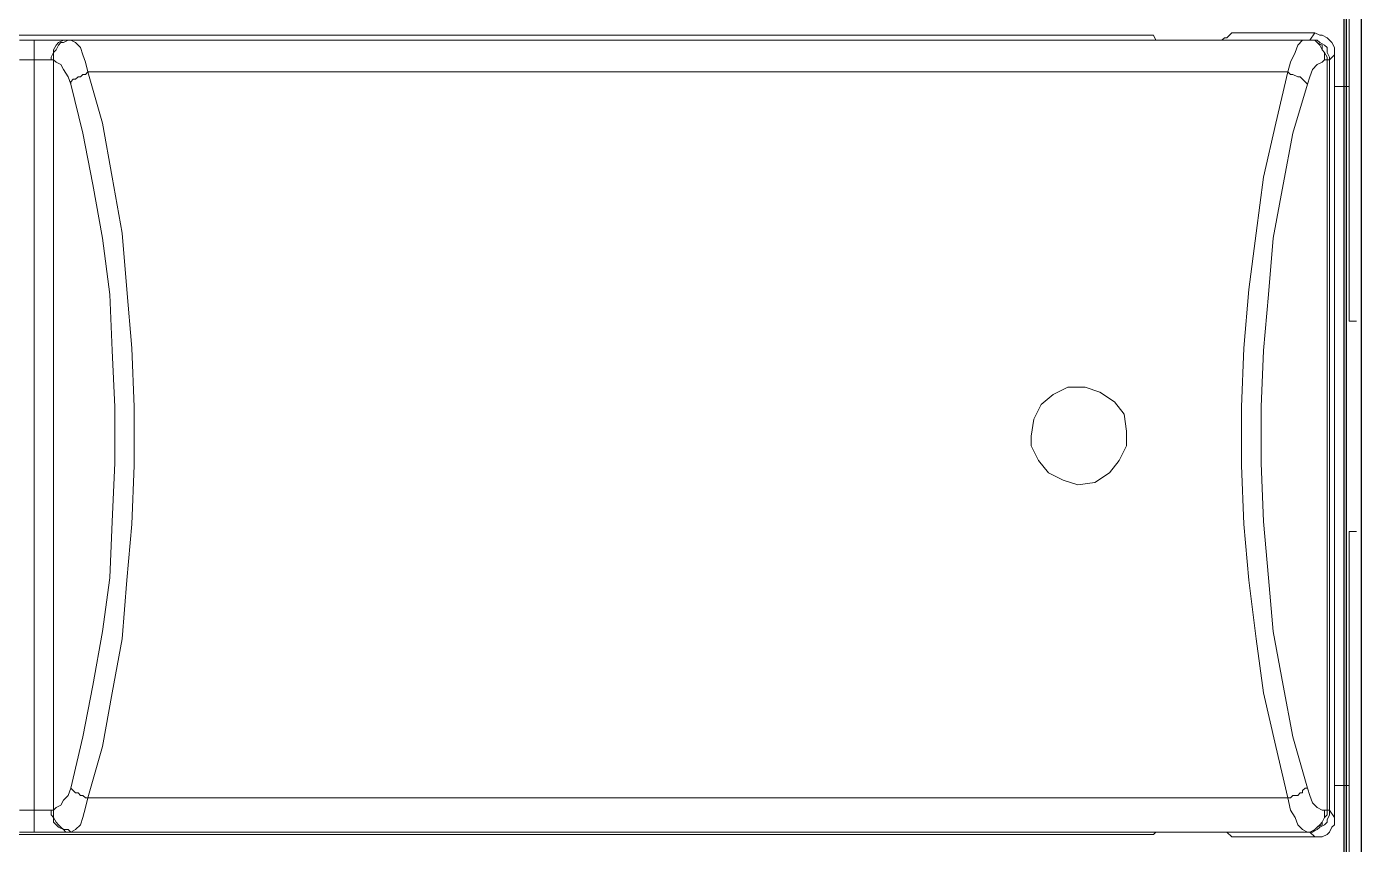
# Model space of a CAD drawing. Header units: centimetres. Extents: x -8.4 to 9.1, y -8.6 to 8.
# Drawn here: x -4.089 to -2.163, y -0.487 to 0.693 of the extents above; entities that cross this region are included whole.
import ezdxf

# ---------------------------------------------------------------- set-up
doc = ezdxf.new("R2010")
doc.units = ezdxf.units.CM
doc.header["$MEASUREMENT"] = 0
doc.layers.add('Layer 1', color=7, linetype='Continuous')

msp = doc.modelspace()

# ---------------------------------------------------------------- linework, layer by layer
at = {"layer": 'Layer 1', "lineweight": 25}
for points in [[(-2.16253, 5.45394), (-2.16253, 5.45394), (-2.16253, -1.68981), (-2.16253, -1.68981)], [(-2.18723, -1.66864), (-2.18723, -1.66864), (-2.18723, 5.43277), (-2.18723, 5.43277)], [(-2.1837, -1.67217), (-2.1837, -1.67217), (-2.1837, 5.4363), (-2.1837, 5.4363)]]:
    msp.add_open_spline(points, degree=3, dxfattribs=at)
at = {"layer": 'Layer 1', "color": 250, "lineweight": 20}
for points in [[(-2.18016, 0.2681), (-2.18016, 0.2681), (-2.18016, 3.49249), (-2.18016, 3.49249)], [(-5.71499, 0.68085), (-5.71499, 0.68085), (-2.46238, 0.68085), (-2.46238, 0.68085)], [(-2.45885, 0.6738), (-2.45885, 0.6738), (-2.46238, 0.68085), (-2.46238, 0.68085)], [(-2.35655, 0.67733), (-2.35655, 0.67733), (-2.34949, 0.68438), (-2.34949, 0.68438)], [(-2.34949, 0.68438), (-2.34949, 0.68438), (-2.22955, 0.68438), (-2.22955, 0.68438)], [(-2.2366, 0.6738), (-2.2366, 0.6738), (-2.22955, 0.68438), (-2.22955, 0.68438)], [(-4.09927, 0.6738), (-4.09927, 0.6738), (-4.0781, 0.6738), (-4.0781, 0.6738)], [(-4.02871, 0.6738), (-4.02871, 0.6738), (-2.24013, 0.6738), (-2.24013, 0.6738)], [(-4.02871, 0.6738), (-4.02871, 0.6738), (-4.02518, 0.6738), (-4.02518, 0.6738)], [(-2.3883, 0.6738), (-2.3883, 0.6738), (-2.45885, 0.6738), (-2.45885, 0.6738)], [(-2.24013, 0.6738), (-2.24013, 0.6738), (-2.24013, 0.6738), (-2.24013, 0.6738)], [(-4.0781, 0.64558), (-4.0781, 0.64558), (-4.09927, 0.64558), (-4.09927, 0.64558)], [(-4.0781, -0.43745), (-4.0781, -0.43745), (-4.0781, 0.64558), (-4.0781, 0.64558)], [(-4.04988, 0.64558), (-4.04988, 0.64558), (-4.05341, 0.64558), (-4.05341, 0.64558)], [(-4.04988, -0.43745), (-4.04988, -0.43745), (-4.04988, 0.64558), (-4.04988, 0.64558)], [(-2.21191, 0.64558), (-2.21191, 0.64558), (-2.21543, 0.64558), (-2.21543, 0.64558)], [(-2.21191, -0.43745), (-2.21191, -0.43745), (-2.21191, 0.64558), (-2.21191, 0.64558)], [(-2.20132, 0.65263), (-2.20132, 0.65263), (-2.20838, 0.64558), (-2.20838, 0.64558)], [(-2.20838, 0.64558), (-2.20838, 0.64558), (-2.20838, -0.43745), (-2.20838, -0.43745)], [(-2.20132, 0.60677), (-2.20132, 0.60677), (-2.20132, 0.65263), (-2.20132, 0.65263)], [(-4.00049, 0.62794), (-4.00049, 0.62794), (-2.26835, 0.62794), (-2.26835, 0.62794)], [(-2.20132, 0.60677), (-2.20132, 0.60677), (-2.20132, -0.40217), (-2.20132, -0.40217)], [(-2.20132, 0.60677), (-2.20132, 0.60677), (-2.18016, 0.60677), (-2.18016, 0.60677)], [(-2.18016, 0.2681), (-2.18016, 0.2681), (-2.16958, 0.2681), (-2.16958, 0.2681)], [(-2.18016, -1.67217), (-2.18016, -1.67217), (-2.18016, -0.03528), (-2.18016, -0.03528)], [(-2.18016, -0.03528), (-2.18016, -0.03528), (-2.16958, -0.03528), (-2.16958, -0.03528)], [(-2.20132, -0.44803), (-2.20132, -0.44803), (-2.20132, -0.40217), (-2.20132, -0.40217)], [(-2.20132, -0.40217), (-2.20132, -0.40217), (-2.18016, -0.40217), (-2.18016, -0.40217)], [(-4.00049, -0.41981), (-4.00049, -0.41981), (-2.26835, -0.41981), (-2.26835, -0.41981)], [(-4.09927, -0.43745), (-4.09927, -0.43745), (-4.0781, -0.43745), (-4.0781, -0.43745)], [(-4.05341, -0.43745), (-4.05341, -0.43745), (-4.04988, -0.43745), (-4.04988, -0.43745)], [(-2.21543, -0.43745), (-2.21543, -0.43745), (-2.21191, -0.43745), (-2.21191, -0.43745)], [(-2.21191, -0.43745), (-2.21191, -0.43745), (-2.20838, -0.43745), (-2.20838, -0.43745)], [(-2.20838, -0.43745), (-2.20838, -0.43745), (-2.20132, -0.44803), (-2.20132, -0.44803)], [(-2.46238, -0.47273), (-2.46238, -0.47273), (-5.71499, -0.47273), (-5.71499, -0.47273)], [(-4.0781, -0.4692), (-4.0781, -0.4692), (-4.09927, -0.4692), (-4.09927, -0.4692)], [(-4.02871, -0.4692), (-4.02871, -0.4692), (-2.24013, -0.4692), (-2.24013, -0.4692)], [(-4.02518, -0.4692), (-4.02518, -0.4692), (-4.02871, -0.4692), (-4.02871, -0.4692)], [(-2.45885, -0.4692), (-2.45885, -0.4692), (-2.46238, -0.47273), (-2.46238, -0.47273)], [(-2.3883, -0.4692), (-2.3883, -0.4692), (-2.45885, -0.4692), (-2.45885, -0.4692)], [(-2.34949, -0.47626), (-2.34949, -0.47626), (-2.35655, -0.4692), (-2.35655, -0.4692)], [(-2.34949, -0.47626), (-2.34949, -0.47626), (-2.22955, -0.47626), (-2.22955, -0.47626)], [(-2.24013, -0.4692), (-2.24013, -0.4692), (-2.24013, -0.4692), (-2.24013, -0.4692)], [(-2.22955, -0.47626), (-2.22955, -0.47626), (-2.2366, -0.4692), (-2.2366, -0.4692)]]:
    msp.add_open_spline(points, degree=3, dxfattribs=at)
for points, knots in [([(-2.35655, 0.67733), (-2.35655, 0.67733), (-2.35655, 0.67733), (-2.35655, 0.67733), (-2.35655, 0.67733), (-2.35655, 0.67733), (-2.36007, 0.67733), (-2.36007, 0.67733), (-2.36007, 0.67733), (-2.36007, 0.67733), (-2.3636, 0.6738), (-2.3636, 0.6738), (-2.3636, 0.6738), (-2.3636, 0.6738), (-2.36713, 0.6738), (-2.36713, 0.6738), (-2.36713, 0.6738), (-2.36713, 0.6738), (-2.37066, 0.6738), (-2.37066, 0.6738), (-2.37066, 0.6738), (-2.37066, 0.6738), (-2.37418, 0.6738), (-2.37418, 0.6738), (-2.37418, 0.6738), (-2.37418, 0.6738), (-2.38124, 0.6738), (-2.38124, 0.6738), (-2.38124, 0.6738), (-2.38124, 0.6738), (-2.3883, 0.6738), (-2.3883, 0.6738)], [0, 0, 0, 0, 0.1111111, 0.1111111, 0.1111111, 0.1111111, 0.2222222, 0.2222222, 0.2222222, 0.2222222, 0.3333333, 0.3333333, 0.3333333, 0.3333333, 0.4444444, 0.4444444, 0.4444444, 0.4444444, 0.5555556, 0.5555556, 0.5555556, 0.5555556, 0.6666667, 0.6666667, 0.6666667, 0.6666667, 0.7777778, 0.7777778, 0.7777778, 0.7777778, 1, 1, 1, 1]), ([(-2.22955, 0.68438), (-2.22955, 0.68438), (-2.22249, 0.68085), (-2.22249, 0.68085), (-2.22249, 0.68085), (-2.22249, 0.68085), (-2.21896, 0.68085), (-2.21896, 0.68085), (-2.21896, 0.68085), (-2.21896, 0.68085), (-2.21191, 0.67733), (-2.21191, 0.67733), (-2.21191, 0.67733), (-2.21191, 0.67733), (-2.20838, 0.6738), (-2.20838, 0.6738), (-2.20838, 0.6738), (-2.20838, 0.6738), (-2.20485, 0.67027), (-2.20485, 0.67027), (-2.20485, 0.67027), (-2.20485, 0.67027), (-2.20132, 0.66322), (-2.20132, 0.66322), (-2.20132, 0.66322), (-2.20132, 0.66322), (-2.20132, 0.65969), (-2.20132, 0.65969), (-2.20132, 0.65969), (-2.20132, 0.65969), (-2.20132, 0.65263), (-2.20132, 0.65263)], [0, 0, 0, 0, 0.1111111, 0.1111111, 0.1111111, 0.1111111, 0.2222222, 0.2222222, 0.2222222, 0.2222222, 0.3333333, 0.3333333, 0.3333333, 0.3333333, 0.4444444, 0.4444444, 0.4444444, 0.4444444, 0.5555556, 0.5555556, 0.5555556, 0.5555556, 0.6666667, 0.6666667, 0.6666667, 0.6666667, 0.7777778, 0.7777778, 0.7777778, 0.7777778, 1, 1, 1, 1]), ([(-4.0781, 0.6738), (-4.0781, 0.6738), (-4.06752, 0.6738), (-4.06752, 0.6738), (-4.06752, 0.6738), (-4.06752, 0.6738), (-4.05341, 0.6738), (-4.05341, 0.6738), (-4.05341, 0.6738), (-4.05341, 0.6738), (-4.04282, 0.6738), (-4.04282, 0.6738), (-4.04282, 0.6738), (-4.04282, 0.6738), (-4.03577, 0.6738), (-4.03577, 0.6738), (-4.03577, 0.6738), (-4.03577, 0.6738), (-4.02871, 0.6738), (-4.02871, 0.6738)], [0, 0, 0, 0, 0.1666667, 0.1666667, 0.1666667, 0.1666667, 0.3333333, 0.3333333, 0.3333333, 0.3333333, 0.5, 0.5, 0.5, 0.5, 0.6666667, 0.6666667, 0.6666667, 0.6666667, 1, 1, 1, 1]), ([(-4.0781, 0.6738), (-4.0781, 0.6738), (-4.0781, 0.6738), (-4.0781, 0.6738), (-4.0781, 0.6738), (-4.0781, 0.6738), (-4.0781, 0.67027), (-4.0781, 0.67027), (-4.0781, 0.67027), (-4.0781, 0.67027), (-4.0781, 0.66674), (-4.0781, 0.66674), (-4.0781, 0.66674), (-4.0781, 0.66674), (-4.0781, 0.66322), (-4.0781, 0.66322), (-4.0781, 0.66322), (-4.0781, 0.66322), (-4.0781, 0.65616), (-4.0781, 0.65616), (-4.0781, 0.65616), (-4.0781, 0.65616), (-4.0781, 0.65263), (-4.0781, 0.65263), (-4.0781, 0.65263), (-4.0781, 0.65263), (-4.0781, 0.64558), (-4.0781, 0.64558)], [0, 0, 0, 0, 0.125, 0.125, 0.125, 0.125, 0.25, 0.25, 0.25, 0.25, 0.375, 0.375, 0.375, 0.375, 0.5, 0.5, 0.5, 0.5, 0.625, 0.625, 0.625, 0.625, 0.75, 0.75, 0.75, 0.75, 1, 1, 1, 1]), ([(-4.02871, 0.6738), (-4.02871, 0.6738), (-4.03224, 0.6738), (-4.03224, 0.6738), (-4.03224, 0.6738), (-4.03224, 0.6738), (-4.03577, 0.6738), (-4.03577, 0.6738), (-4.03577, 0.6738), (-4.03577, 0.6738), (-4.04282, 0.67027), (-4.04282, 0.67027), (-4.04282, 0.67027), (-4.04282, 0.67027), (-4.04635, 0.66674), (-4.04635, 0.66674), (-4.04635, 0.66674), (-4.04635, 0.66674), (-4.04988, 0.65969), (-4.04988, 0.65969), (-4.04988, 0.65969), (-4.04988, 0.65969), (-4.04988, 0.65616), (-4.04988, 0.65616), (-4.04988, 0.65616), (-4.04988, 0.65616), (-4.05341, 0.6491), (-4.05341, 0.6491), (-4.05341, 0.6491), (-4.05341, 0.6491), (-4.05341, 0.64558), (-4.05341, 0.64558)], [0, 0, 0, 0, 0.1111111, 0.1111111, 0.1111111, 0.1111111, 0.2222222, 0.2222222, 0.2222222, 0.2222222, 0.3333333, 0.3333333, 0.3333333, 0.3333333, 0.4444444, 0.4444444, 0.4444444, 0.4444444, 0.5555556, 0.5555556, 0.5555556, 0.5555556, 0.6666667, 0.6666667, 0.6666667, 0.6666667, 0.7777778, 0.7777778, 0.7777778, 0.7777778, 1, 1, 1, 1]), ([(-4.02518, 0.6738), (-4.02518, 0.6738), (-4.02871, 0.6738), (-4.02871, 0.6738), (-4.02871, 0.6738), (-4.02871, 0.6738), (-4.03577, 0.67027), (-4.03577, 0.67027), (-4.03577, 0.67027), (-4.03577, 0.67027), (-4.0393, 0.67027), (-4.0393, 0.67027), (-4.0393, 0.67027), (-4.0393, 0.67027), (-4.04282, 0.66674), (-4.04282, 0.66674), (-4.04282, 0.66674), (-4.04282, 0.66674), (-4.04635, 0.65969), (-4.04635, 0.65969), (-4.04635, 0.65969), (-4.04635, 0.65969), (-4.04988, 0.65616), (-4.04988, 0.65616), (-4.04988, 0.65616), (-4.04988, 0.65616), (-4.04988, 0.6491), (-4.04988, 0.6491), (-4.04988, 0.6491), (-4.04988, 0.6491), (-4.04988, 0.64558), (-4.04988, 0.64558)], [0, 0, 0, 0, 0.1111111, 0.1111111, 0.1111111, 0.1111111, 0.2222222, 0.2222222, 0.2222222, 0.2222222, 0.3333333, 0.3333333, 0.3333333, 0.3333333, 0.4444444, 0.4444444, 0.4444444, 0.4444444, 0.5555556, 0.5555556, 0.5555556, 0.5555556, 0.6666667, 0.6666667, 0.6666667, 0.6666667, 0.7777778, 0.7777778, 0.7777778, 0.7777778, 1, 1, 1, 1]), ([(-4.02518, 0.6738), (-4.02518, 0.6738), (-4.01813, 0.67027), (-4.01813, 0.67027), (-4.01813, 0.67027), (-4.01813, 0.67027), (-4.01107, 0.66322), (-4.01107, 0.66322), (-4.01107, 0.66322), (-4.01107, 0.66322), (-4.00755, 0.65263), (-4.00755, 0.65263), (-4.00755, 0.65263), (-4.00755, 0.65263), (-4.00402, 0.64205), (-4.00402, 0.64205), (-4.00402, 0.64205), (-4.00402, 0.64205), (-4.00049, 0.62794), (-4.00049, 0.62794)], [0, 0, 0, 0, 0.1666667, 0.1666667, 0.1666667, 0.1666667, 0.3333333, 0.3333333, 0.3333333, 0.3333333, 0.5, 0.5, 0.5, 0.5, 0.6666667, 0.6666667, 0.6666667, 0.6666667, 1, 1, 1, 1]), ([(-2.26835, 0.62794), (-2.26835, 0.62794), (-2.26482, 0.64205), (-2.26482, 0.64205), (-2.26482, 0.64205), (-2.26482, 0.64205), (-2.25777, 0.65616), (-2.25777, 0.65616), (-2.25777, 0.65616), (-2.25777, 0.65616), (-2.25424, 0.66674), (-2.25424, 0.66674), (-2.25424, 0.66674), (-2.25424, 0.66674), (-2.24718, 0.6738), (-2.24718, 0.6738), (-2.24718, 0.6738), (-2.24718, 0.6738), (-2.24013, 0.6738), (-2.24013, 0.6738)], [0, 0, 0, 0, 0.1666667, 0.1666667, 0.1666667, 0.1666667, 0.3333333, 0.3333333, 0.3333333, 0.3333333, 0.5, 0.5, 0.5, 0.5, 0.6666667, 0.6666667, 0.6666667, 0.6666667, 1, 1, 1, 1]), ([(-2.24013, 0.6738), (-2.24013, 0.6738), (-2.2366, 0.6738), (-2.2366, 0.6738), (-2.2366, 0.6738), (-2.2366, 0.6738), (-2.22955, 0.6738), (-2.22955, 0.6738), (-2.22955, 0.6738), (-2.22955, 0.6738), (-2.22602, 0.67027), (-2.22602, 0.67027), (-2.22602, 0.67027), (-2.22602, 0.67027), (-2.22249, 0.66674), (-2.22249, 0.66674), (-2.22249, 0.66674), (-2.22249, 0.66674), (-2.21896, 0.65969), (-2.21896, 0.65969), (-2.21896, 0.65969), (-2.21896, 0.65969), (-2.21543, 0.65616), (-2.21543, 0.65616), (-2.21543, 0.65616), (-2.21543, 0.65616), (-2.21543, 0.6491), (-2.21543, 0.6491), (-2.21543, 0.6491), (-2.21543, 0.6491), (-2.21543, 0.64558), (-2.21543, 0.64558)], [0, 0, 0, 0, 0.1111111, 0.1111111, 0.1111111, 0.1111111, 0.2222222, 0.2222222, 0.2222222, 0.2222222, 0.3333333, 0.3333333, 0.3333333, 0.3333333, 0.4444444, 0.4444444, 0.4444444, 0.4444444, 0.5555556, 0.5555556, 0.5555556, 0.5555556, 0.6666667, 0.6666667, 0.6666667, 0.6666667, 0.7777778, 0.7777778, 0.7777778, 0.7777778, 1, 1, 1, 1]), ([(-2.24013, 0.6738), (-2.24013, 0.6738), (-2.23307, 0.6738), (-2.23307, 0.6738), (-2.23307, 0.6738), (-2.23307, 0.6738), (-2.22955, 0.6738), (-2.22955, 0.6738), (-2.22955, 0.6738), (-2.22955, 0.6738), (-2.22602, 0.67027), (-2.22602, 0.67027), (-2.22602, 0.67027), (-2.22602, 0.67027), (-2.21896, 0.66674), (-2.21896, 0.66674), (-2.21896, 0.66674), (-2.21896, 0.66674), (-2.21896, 0.65969), (-2.21896, 0.65969), (-2.21896, 0.65969), (-2.21896, 0.65969), (-2.21543, 0.65616), (-2.21543, 0.65616), (-2.21543, 0.65616), (-2.21543, 0.65616), (-2.21191, 0.6491), (-2.21191, 0.6491), (-2.21191, 0.6491), (-2.21191, 0.6491), (-2.21191, 0.64558), (-2.21191, 0.64558)], [0, 0, 0, 0, 0.1111111, 0.1111111, 0.1111111, 0.1111111, 0.2222222, 0.2222222, 0.2222222, 0.2222222, 0.3333333, 0.3333333, 0.3333333, 0.3333333, 0.4444444, 0.4444444, 0.4444444, 0.4444444, 0.5555556, 0.5555556, 0.5555556, 0.5555556, 0.6666667, 0.6666667, 0.6666667, 0.6666667, 0.7777778, 0.7777778, 0.7777778, 0.7777778, 1, 1, 1, 1]), ([(-2.24013, 0.6738), (-2.24013, 0.6738), (-2.24013, 0.6738), (-2.24013, 0.6738), (-2.24013, 0.6738), (-2.24013, 0.6738), (-2.2366, 0.6738), (-2.2366, 0.6738)], [0, 0, 0, 0, 0.3333333, 0.3333333, 0.3333333, 0.3333333, 1, 1, 1, 1]), ([(-2.2366, 0.6738), (-2.2366, 0.6738), (-2.23307, 0.6738), (-2.23307, 0.6738), (-2.23307, 0.6738), (-2.23307, 0.6738), (-2.22602, 0.6738), (-2.22602, 0.6738), (-2.22602, 0.6738), (-2.22602, 0.6738), (-2.22249, 0.67027), (-2.22249, 0.67027), (-2.22249, 0.67027), (-2.22249, 0.67027), (-2.21543, 0.66674), (-2.21543, 0.66674), (-2.21543, 0.66674), (-2.21543, 0.66674), (-2.21191, 0.66322), (-2.21191, 0.66322), (-2.21191, 0.66322), (-2.21191, 0.66322), (-2.21191, 0.65616), (-2.21191, 0.65616), (-2.21191, 0.65616), (-2.21191, 0.65616), (-2.20838, 0.6491), (-2.20838, 0.6491), (-2.20838, 0.6491), (-2.20838, 0.6491), (-2.20838, 0.64558), (-2.20838, 0.64558)], [0, 0, 0, 0, 0.1111111, 0.1111111, 0.1111111, 0.1111111, 0.2222222, 0.2222222, 0.2222222, 0.2222222, 0.3333333, 0.3333333, 0.3333333, 0.3333333, 0.4444444, 0.4444444, 0.4444444, 0.4444444, 0.5555556, 0.5555556, 0.5555556, 0.5555556, 0.6666667, 0.6666667, 0.6666667, 0.6666667, 0.7777778, 0.7777778, 0.7777778, 0.7777778, 1, 1, 1, 1]), ([(-4.05341, 0.64558), (-4.05341, 0.64558), (-4.05693, 0.64558), (-4.05693, 0.64558), (-4.05693, 0.64558), (-4.05693, 0.64558), (-4.06046, 0.64558), (-4.06046, 0.64558), (-4.06046, 0.64558), (-4.06046, 0.64558), (-4.06752, 0.64558), (-4.06752, 0.64558), (-4.06752, 0.64558), (-4.06752, 0.64558), (-4.07105, 0.64558), (-4.07105, 0.64558), (-4.07105, 0.64558), (-4.07105, 0.64558), (-4.0781, 0.64558), (-4.0781, 0.64558)], [0, 0, 0, 0, 0.1666667, 0.1666667, 0.1666667, 0.1666667, 0.3333333, 0.3333333, 0.3333333, 0.3333333, 0.5, 0.5, 0.5, 0.5, 0.6666667, 0.6666667, 0.6666667, 0.6666667, 1, 1, 1, 1]), ([(-4.02518, 0.6103), (-4.02518, 0.6103), (-4.02871, 0.62088), (-4.02871, 0.62088), (-4.02871, 0.62088), (-4.02871, 0.62088), (-4.03577, 0.63147), (-4.03577, 0.63147), (-4.03577, 0.63147), (-4.03577, 0.63147), (-4.0393, 0.63852), (-4.0393, 0.63852), (-4.0393, 0.63852), (-4.0393, 0.63852), (-4.04635, 0.64205), (-4.04635, 0.64205), (-4.04635, 0.64205), (-4.04635, 0.64205), (-4.04988, 0.64558), (-4.04988, 0.64558)], [0, 0, 0, 0, 0.1666667, 0.1666667, 0.1666667, 0.1666667, 0.3333333, 0.3333333, 0.3333333, 0.3333333, 0.5, 0.5, 0.5, 0.5, 0.6666667, 0.6666667, 0.6666667, 0.6666667, 1, 1, 1, 1]), ([(-2.21543, 0.64558), (-2.21543, 0.64558), (-2.21896, 0.64205), (-2.21896, 0.64205), (-2.21896, 0.64205), (-2.21896, 0.64205), (-2.22602, 0.63852), (-2.22602, 0.63852), (-2.22602, 0.63852), (-2.22602, 0.63852), (-2.23307, 0.63147), (-2.23307, 0.63147), (-2.23307, 0.63147), (-2.23307, 0.63147), (-2.2366, 0.62088), (-2.2366, 0.62088), (-2.2366, 0.62088), (-2.2366, 0.62088), (-2.24013, 0.6103), (-2.24013, 0.6103)], [0, 0, 0, 0, 0.1666667, 0.1666667, 0.1666667, 0.1666667, 0.3333333, 0.3333333, 0.3333333, 0.3333333, 0.5, 0.5, 0.5, 0.5, 0.6666667, 0.6666667, 0.6666667, 0.6666667, 1, 1, 1, 1]), ([(-2.20838, 0.64558), (-2.20838, 0.64558), (-2.20838, 0.64558), (-2.20838, 0.64558), (-2.20838, 0.64558), (-2.20838, 0.64558), (-2.21191, 0.64558), (-2.21191, 0.64558)], [0, 0, 0, 0, 0.3333333, 0.3333333, 0.3333333, 0.3333333, 1, 1, 1, 1]), ([(-4.00049, 0.62794), (-4.00049, 0.62794), (-4.00402, 0.62441), (-4.00402, 0.62441), (-4.00402, 0.62441), (-4.00402, 0.62441), (-4.00755, 0.62441), (-4.00755, 0.62441), (-4.00755, 0.62441), (-4.00755, 0.62441), (-4.01107, 0.62088), (-4.01107, 0.62088), (-4.01107, 0.62088), (-4.01107, 0.62088), (-4.0146, 0.62088), (-4.0146, 0.62088), (-4.0146, 0.62088), (-4.0146, 0.62088), (-4.01813, 0.61735), (-4.01813, 0.61735), (-4.01813, 0.61735), (-4.01813, 0.61735), (-4.02166, 0.61735), (-4.02166, 0.61735), (-4.02166, 0.61735), (-4.02166, 0.61735), (-4.02518, 0.61383), (-4.02518, 0.61383), (-4.02518, 0.61383), (-4.02518, 0.61383), (-4.02518, 0.6103), (-4.02518, 0.6103)], [0, 0, 0, 0, 0.1111111, 0.1111111, 0.1111111, 0.1111111, 0.2222222, 0.2222222, 0.2222222, 0.2222222, 0.3333333, 0.3333333, 0.3333333, 0.3333333, 0.4444444, 0.4444444, 0.4444444, 0.4444444, 0.5555556, 0.5555556, 0.5555556, 0.5555556, 0.6666667, 0.6666667, 0.6666667, 0.6666667, 0.7777778, 0.7777778, 0.7777778, 0.7777778, 1, 1, 1, 1]), ([(-4.00049, 0.62794), (-4.00049, 0.62794), (-3.97932, 0.55385), (-3.97932, 0.55385), (-3.97932, 0.55385), (-3.97932, 0.55385), (-3.96521, 0.47624), (-3.96521, 0.47624), (-3.96521, 0.47624), (-3.96521, 0.47624), (-3.9511, 0.3951), (-3.9511, 0.3951), (-3.9511, 0.3951), (-3.9511, 0.3951), (-3.94405, 0.31397), (-3.94405, 0.31397), (-3.94405, 0.31397), (-3.94405, 0.31397), (-3.93699, 0.2293), (-3.93699, 0.2293), (-3.93699, 0.2293), (-3.93699, 0.2293), (-3.93346, 0.14463), (-3.93346, 0.14463), (-3.93346, 0.14463), (-3.93346, 0.14463), (-3.93346, 0.05997), (-3.93346, 0.05997), (-3.93346, 0.05997), (-3.93346, 0.05997), (-3.93699, -0.0247), (-3.93699, -0.0247), (-3.93699, -0.0247), (-3.93699, -0.0247), (-3.94405, -0.10584), (-3.94405, -0.10584), (-3.94405, -0.10584), (-3.94405, -0.10584), (-3.9511, -0.19051), (-3.9511, -0.19051), (-3.9511, -0.19051), (-3.9511, -0.19051), (-3.96521, -0.26812), (-3.96521, -0.26812), (-3.96521, -0.26812), (-3.96521, -0.26812), (-3.97932, -0.34573), (-3.97932, -0.34573), (-3.97932, -0.34573), (-3.97932, -0.34573), (-4.00049, -0.41981), (-4.00049, -0.41981)], [0, 0, 0, 0, 0.0714286, 0.0714286, 0.0714286, 0.0714286, 0.1428571, 0.1428571, 0.1428571, 0.1428571, 0.2142857, 0.2142857, 0.2142857, 0.2142857, 0.2857143, 0.2857143, 0.2857143, 0.2857143, 0.3571429, 0.3571429, 0.3571429, 0.3571429, 0.4285714, 0.4285714, 0.4285714, 0.4285714, 0.5, 0.5, 0.5, 0.5, 0.5714286, 0.5714286, 0.5714286, 0.5714286, 0.6428571, 0.6428571, 0.6428571, 0.6428571, 0.7142857, 0.7142857, 0.7142857, 0.7142857, 0.7857143, 0.7857143, 0.7857143, 0.7857143, 0.8571429, 0.8571429, 0.8571429, 0.8571429, 1, 1, 1, 1]), ([(-2.26835, -0.41981), (-2.26835, -0.41981), (-2.28599, -0.34573), (-2.28599, -0.34573), (-2.28599, -0.34573), (-2.28599, -0.34573), (-2.30363, -0.26812), (-2.30363, -0.26812), (-2.30363, -0.26812), (-2.30363, -0.26812), (-2.31421, -0.19051), (-2.31421, -0.19051), (-2.31421, -0.19051), (-2.31421, -0.19051), (-2.3248, -0.10584), (-2.3248, -0.10584), (-2.3248, -0.10584), (-2.3248, -0.10584), (-2.33185, -0.0247), (-2.33185, -0.0247), (-2.33185, -0.0247), (-2.33185, -0.0247), (-2.33538, 0.05997), (-2.33538, 0.05997), (-2.33538, 0.05997), (-2.33538, 0.05997), (-2.33538, 0.14463), (-2.33538, 0.14463), (-2.33538, 0.14463), (-2.33538, 0.14463), (-2.33185, 0.2293), (-2.33185, 0.2293), (-2.33185, 0.2293), (-2.33185, 0.2293), (-2.3248, 0.31397), (-2.3248, 0.31397), (-2.3248, 0.31397), (-2.3248, 0.31397), (-2.31421, 0.3951), (-2.31421, 0.3951), (-2.31421, 0.3951), (-2.31421, 0.3951), (-2.30363, 0.47624), (-2.30363, 0.47624), (-2.30363, 0.47624), (-2.30363, 0.47624), (-2.28599, 0.55385), (-2.28599, 0.55385), (-2.28599, 0.55385), (-2.28599, 0.55385), (-2.26835, 0.62794), (-2.26835, 0.62794)], [0, 0, 0, 0, 0.0714286, 0.0714286, 0.0714286, 0.0714286, 0.1428571, 0.1428571, 0.1428571, 0.1428571, 0.2142857, 0.2142857, 0.2142857, 0.2142857, 0.2857143, 0.2857143, 0.2857143, 0.2857143, 0.3571429, 0.3571429, 0.3571429, 0.3571429, 0.4285714, 0.4285714, 0.4285714, 0.4285714, 0.5, 0.5, 0.5, 0.5, 0.5714286, 0.5714286, 0.5714286, 0.5714286, 0.6428571, 0.6428571, 0.6428571, 0.6428571, 0.7142857, 0.7142857, 0.7142857, 0.7142857, 0.7857143, 0.7857143, 0.7857143, 0.7857143, 0.8571429, 0.8571429, 0.8571429, 0.8571429, 1, 1, 1, 1]), ([(-2.26835, 0.62794), (-2.26835, 0.62794), (-2.26482, 0.62441), (-2.26482, 0.62441), (-2.26482, 0.62441), (-2.26482, 0.62441), (-2.2613, 0.62441), (-2.2613, 0.62441), (-2.2613, 0.62441), (-2.2613, 0.62441), (-2.25424, 0.62088), (-2.25424, 0.62088), (-2.25424, 0.62088), (-2.25424, 0.62088), (-2.25071, 0.62088), (-2.25071, 0.62088), (-2.25071, 0.62088), (-2.25071, 0.62088), (-2.24718, 0.61735), (-2.24718, 0.61735), (-2.24718, 0.61735), (-2.24718, 0.61735), (-2.24366, 0.61383), (-2.24366, 0.61383), (-2.24366, 0.61383), (-2.24366, 0.61383), (-2.24013, 0.6103), (-2.24013, 0.6103)], [0, 0, 0, 0, 0.125, 0.125, 0.125, 0.125, 0.25, 0.25, 0.25, 0.25, 0.375, 0.375, 0.375, 0.375, 0.5, 0.5, 0.5, 0.5, 0.625, 0.625, 0.625, 0.625, 0.75, 0.75, 0.75, 0.75, 1, 1, 1, 1]), ([(-4.02518, -0.4057), (-4.02518, -0.4057), (-4.00755, -0.33162), (-4.00755, -0.33162), (-4.00755, -0.33162), (-4.00755, -0.33162), (-3.99343, -0.25753), (-3.99343, -0.25753), (-3.99343, -0.25753), (-3.99343, -0.25753), (-3.97932, -0.17992), (-3.97932, -0.17992), (-3.97932, -0.17992), (-3.97932, -0.17992), (-3.96874, -0.10231), (-3.96874, -0.10231), (-3.96874, -0.10231), (-3.96874, -0.10231), (-3.96521, -0.02117), (-3.96521, -0.02117), (-3.96521, -0.02117), (-3.96521, -0.02117), (-3.96168, 0.06349), (-3.96168, 0.06349), (-3.96168, 0.06349), (-3.96168, 0.06349), (-3.96168, 0.14463), (-3.96168, 0.14463), (-3.96168, 0.14463), (-3.96168, 0.14463), (-3.96521, 0.22577), (-3.96521, 0.22577), (-3.96521, 0.22577), (-3.96521, 0.22577), (-3.96874, 0.30691), (-3.96874, 0.30691), (-3.96874, 0.30691), (-3.96874, 0.30691), (-3.97932, 0.38805), (-3.97932, 0.38805), (-3.97932, 0.38805), (-3.97932, 0.38805), (-3.99343, 0.46566), (-3.99343, 0.46566), (-3.99343, 0.46566), (-3.99343, 0.46566), (-4.00755, 0.53974), (-4.00755, 0.53974), (-4.00755, 0.53974), (-4.00755, 0.53974), (-4.02518, 0.6103), (-4.02518, 0.6103)], [0, 0, 0, 0, 0.0714286, 0.0714286, 0.0714286, 0.0714286, 0.1428571, 0.1428571, 0.1428571, 0.1428571, 0.2142857, 0.2142857, 0.2142857, 0.2142857, 0.2857143, 0.2857143, 0.2857143, 0.2857143, 0.3571429, 0.3571429, 0.3571429, 0.3571429, 0.4285714, 0.4285714, 0.4285714, 0.4285714, 0.5, 0.5, 0.5, 0.5, 0.5714286, 0.5714286, 0.5714286, 0.5714286, 0.6428571, 0.6428571, 0.6428571, 0.6428571, 0.7142857, 0.7142857, 0.7142857, 0.7142857, 0.7857143, 0.7857143, 0.7857143, 0.7857143, 0.8571429, 0.8571429, 0.8571429, 0.8571429, 1, 1, 1, 1]), ([(-2.24013, 0.6103), (-2.24013, 0.6103), (-2.2613, 0.53974), (-2.2613, 0.53974), (-2.2613, 0.53974), (-2.2613, 0.53974), (-2.27541, 0.46566), (-2.27541, 0.46566), (-2.27541, 0.46566), (-2.27541, 0.46566), (-2.28952, 0.38805), (-2.28952, 0.38805), (-2.28952, 0.38805), (-2.28952, 0.38805), (-2.29657, 0.30691), (-2.29657, 0.30691), (-2.29657, 0.30691), (-2.29657, 0.30691), (-2.30363, 0.22577), (-2.30363, 0.22577), (-2.30363, 0.22577), (-2.30363, 0.22577), (-2.30716, 0.14463), (-2.30716, 0.14463), (-2.30716, 0.14463), (-2.30716, 0.14463), (-2.30716, 0.06349), (-2.30716, 0.06349), (-2.30716, 0.06349), (-2.30716, 0.06349), (-2.30363, -0.02117), (-2.30363, -0.02117), (-2.30363, -0.02117), (-2.30363, -0.02117), (-2.29657, -0.10231), (-2.29657, -0.10231), (-2.29657, -0.10231), (-2.29657, -0.10231), (-2.28952, -0.17992), (-2.28952, -0.17992), (-2.28952, -0.17992), (-2.28952, -0.17992), (-2.27541, -0.25753), (-2.27541, -0.25753), (-2.27541, -0.25753), (-2.27541, -0.25753), (-2.2613, -0.33162), (-2.2613, -0.33162), (-2.2613, -0.33162), (-2.2613, -0.33162), (-2.24013, -0.4057), (-2.24013, -0.4057)], [0, 0, 0, 0, 0.0714286, 0.0714286, 0.0714286, 0.0714286, 0.1428571, 0.1428571, 0.1428571, 0.1428571, 0.2142857, 0.2142857, 0.2142857, 0.2142857, 0.2857143, 0.2857143, 0.2857143, 0.2857143, 0.3571429, 0.3571429, 0.3571429, 0.3571429, 0.4285714, 0.4285714, 0.4285714, 0.4285714, 0.5, 0.5, 0.5, 0.5, 0.5714286, 0.5714286, 0.5714286, 0.5714286, 0.6428571, 0.6428571, 0.6428571, 0.6428571, 0.7142857, 0.7142857, 0.7142857, 0.7142857, 0.7857143, 0.7857143, 0.7857143, 0.7857143, 0.8571429, 0.8571429, 0.8571429, 0.8571429, 1, 1, 1, 1]), ([(-2.63877, 0.1023), (-2.63877, 0.1023), (-2.63524, 0.12699), (-2.63524, 0.12699), (-2.63524, 0.12699), (-2.63524, 0.12699), (-2.62466, 0.14816), (-2.62466, 0.14816), (-2.62466, 0.14816), (-2.62466, 0.14816), (-2.60702, 0.16227), (-2.60702, 0.16227), (-2.60702, 0.16227), (-2.60702, 0.16227), (-2.58585, 0.17285), (-2.58585, 0.17285), (-2.58585, 0.17285), (-2.58585, 0.17285), (-2.56116, 0.17285), (-2.56116, 0.17285), (-2.56116, 0.17285), (-2.56116, 0.17285), (-2.53999, 0.1658), (-2.53999, 0.1658), (-2.53999, 0.1658), (-2.53999, 0.1658), (-2.51882, 0.15169), (-2.51882, 0.15169), (-2.51882, 0.15169), (-2.51882, 0.15169), (-2.50471, 0.13405), (-2.50471, 0.13405), (-2.50471, 0.13405), (-2.50471, 0.13405), (-2.50118, 0.10935), (-2.50118, 0.10935), (-2.50118, 0.10935), (-2.50118, 0.10935), (-2.50118, 0.08819), (-2.50118, 0.08819), (-2.50118, 0.08819), (-2.50118, 0.08819), (-2.51177, 0.06702), (-2.51177, 0.06702), (-2.51177, 0.06702), (-2.51177, 0.06702), (-2.52588, 0.04938), (-2.52588, 0.04938), (-2.52588, 0.04938), (-2.52588, 0.04938), (-2.54705, 0.03527), (-2.54705, 0.03527), (-2.54705, 0.03527), (-2.54705, 0.03527), (-2.57174, 0.03174), (-2.57174, 0.03174), (-2.57174, 0.03174), (-2.57174, 0.03174), (-2.59291, 0.0388), (-2.59291, 0.0388), (-2.59291, 0.0388), (-2.59291, 0.0388), (-2.61407, 0.04938), (-2.61407, 0.04938), (-2.61407, 0.04938), (-2.61407, 0.04938), (-2.62818, 0.06702), (-2.62818, 0.06702), (-2.62818, 0.06702), (-2.62818, 0.06702), (-2.63877, 0.08819), (-2.63877, 0.08819), (-2.63877, 0.08819), (-2.63877, 0.08819), (-2.63877, 0.1023), (-2.63877, 0.1023)], [0, 0, 0, 0, 0.05, 0.05, 0.05, 0.05, 0.1, 0.1, 0.1, 0.1, 0.15, 0.15, 0.15, 0.15, 0.2, 0.2, 0.2, 0.2, 0.25, 0.25, 0.25, 0.25, 0.3, 0.3, 0.3, 0.3, 0.35, 0.35, 0.35, 0.35, 0.4, 0.4, 0.4, 0.4, 0.45, 0.45, 0.45, 0.45, 0.5, 0.5, 0.5, 0.5, 0.55, 0.55, 0.55, 0.55, 0.6, 0.6, 0.6, 0.6, 0.65, 0.65, 0.65, 0.65, 0.7, 0.7, 0.7, 0.7, 0.75, 0.75, 0.75, 0.75, 0.8, 0.8, 0.8, 0.8, 0.85, 0.85, 0.85, 0.85, 0.9, 0.9, 0.9, 0.9, 1, 1, 1, 1]), ([(-2.63877, 0.1023), (-2.63877, 0.1023), (-2.63524, 0.12699), (-2.63524, 0.12699), (-2.63524, 0.12699), (-2.63524, 0.12699), (-2.62466, 0.14816), (-2.62466, 0.14816), (-2.62466, 0.14816), (-2.62466, 0.14816), (-2.60702, 0.16227), (-2.60702, 0.16227), (-2.60702, 0.16227), (-2.60702, 0.16227), (-2.58585, 0.17285), (-2.58585, 0.17285), (-2.58585, 0.17285), (-2.58585, 0.17285), (-2.56116, 0.17285), (-2.56116, 0.17285), (-2.56116, 0.17285), (-2.56116, 0.17285), (-2.53999, 0.1658), (-2.53999, 0.1658), (-2.53999, 0.1658), (-2.53999, 0.1658), (-2.51882, 0.15169), (-2.51882, 0.15169), (-2.51882, 0.15169), (-2.51882, 0.15169), (-2.50471, 0.13405), (-2.50471, 0.13405), (-2.50471, 0.13405), (-2.50471, 0.13405), (-2.50118, 0.10935), (-2.50118, 0.10935), (-2.50118, 0.10935), (-2.50118, 0.10935), (-2.50118, 0.08819), (-2.50118, 0.08819), (-2.50118, 0.08819), (-2.50118, 0.08819), (-2.51177, 0.06702), (-2.51177, 0.06702), (-2.51177, 0.06702), (-2.51177, 0.06702), (-2.52588, 0.04938), (-2.52588, 0.04938), (-2.52588, 0.04938), (-2.52588, 0.04938), (-2.54705, 0.03527), (-2.54705, 0.03527), (-2.54705, 0.03527), (-2.54705, 0.03527), (-2.57174, 0.03174), (-2.57174, 0.03174), (-2.57174, 0.03174), (-2.57174, 0.03174), (-2.59291, 0.0388), (-2.59291, 0.0388), (-2.59291, 0.0388), (-2.59291, 0.0388), (-2.61407, 0.04938), (-2.61407, 0.04938), (-2.61407, 0.04938), (-2.61407, 0.04938), (-2.62818, 0.06702), (-2.62818, 0.06702), (-2.62818, 0.06702), (-2.62818, 0.06702), (-2.63877, 0.08819), (-2.63877, 0.08819), (-2.63877, 0.08819), (-2.63877, 0.08819), (-2.63877, 0.1023), (-2.63877, 0.1023)], [0, 0, 0, 0, 0.05, 0.05, 0.05, 0.05, 0.1, 0.1, 0.1, 0.1, 0.15, 0.15, 0.15, 0.15, 0.2, 0.2, 0.2, 0.2, 0.25, 0.25, 0.25, 0.25, 0.3, 0.3, 0.3, 0.3, 0.35, 0.35, 0.35, 0.35, 0.4, 0.4, 0.4, 0.4, 0.45, 0.45, 0.45, 0.45, 0.5, 0.5, 0.5, 0.5, 0.55, 0.55, 0.55, 0.55, 0.6, 0.6, 0.6, 0.6, 0.65, 0.65, 0.65, 0.65, 0.7, 0.7, 0.7, 0.7, 0.75, 0.75, 0.75, 0.75, 0.8, 0.8, 0.8, 0.8, 0.85, 0.85, 0.85, 0.85, 0.9, 0.9, 0.9, 0.9, 1, 1, 1, 1]), ([(-4.04988, -0.43745), (-4.04988, -0.43745), (-4.04635, -0.43392), (-4.04635, -0.43392), (-4.04635, -0.43392), (-4.04635, -0.43392), (-4.0393, -0.4304), (-4.0393, -0.4304), (-4.0393, -0.4304), (-4.0393, -0.4304), (-4.03577, -0.42334), (-4.03577, -0.42334), (-4.03577, -0.42334), (-4.03577, -0.42334), (-4.02871, -0.41628), (-4.02871, -0.41628), (-4.02871, -0.41628), (-4.02871, -0.41628), (-4.02518, -0.4057), (-4.02518, -0.4057)], [0, 0, 0, 0, 0.1666667, 0.1666667, 0.1666667, 0.1666667, 0.3333333, 0.3333333, 0.3333333, 0.3333333, 0.5, 0.5, 0.5, 0.5, 0.6666667, 0.6666667, 0.6666667, 0.6666667, 1, 1, 1, 1]), ([(-4.02518, -0.4057), (-4.02518, -0.4057), (-4.02518, -0.4057), (-4.02518, -0.4057), (-4.02518, -0.4057), (-4.02518, -0.4057), (-4.02166, -0.40923), (-4.02166, -0.40923), (-4.02166, -0.40923), (-4.02166, -0.40923), (-4.01813, -0.41276), (-4.01813, -0.41276), (-4.01813, -0.41276), (-4.01813, -0.41276), (-4.0146, -0.41276), (-4.0146, -0.41276), (-4.0146, -0.41276), (-4.0146, -0.41276), (-4.01107, -0.41628), (-4.01107, -0.41628), (-4.01107, -0.41628), (-4.01107, -0.41628), (-4.00755, -0.41628), (-4.00755, -0.41628), (-4.00755, -0.41628), (-4.00755, -0.41628), (-4.00402, -0.41981), (-4.00402, -0.41981), (-4.00402, -0.41981), (-4.00402, -0.41981), (-4.00049, -0.41981), (-4.00049, -0.41981)], [0, 0, 0, 0, 0.1111111, 0.1111111, 0.1111111, 0.1111111, 0.2222222, 0.2222222, 0.2222222, 0.2222222, 0.3333333, 0.3333333, 0.3333333, 0.3333333, 0.4444444, 0.4444444, 0.4444444, 0.4444444, 0.5555556, 0.5555556, 0.5555556, 0.5555556, 0.6666667, 0.6666667, 0.6666667, 0.6666667, 0.7777778, 0.7777778, 0.7777778, 0.7777778, 1, 1, 1, 1]), ([(-4.00049, -0.41981), (-4.00049, -0.41981), (-4.00402, -0.43392), (-4.00402, -0.43392), (-4.00402, -0.43392), (-4.00402, -0.43392), (-4.00755, -0.44803), (-4.00755, -0.44803), (-4.00755, -0.44803), (-4.00755, -0.44803), (-4.01107, -0.45862), (-4.01107, -0.45862), (-4.01107, -0.45862), (-4.01107, -0.45862), (-4.01813, -0.46567), (-4.01813, -0.46567), (-4.01813, -0.46567), (-4.01813, -0.46567), (-4.02518, -0.4692), (-4.02518, -0.4692)], [0, 0, 0, 0, 0.1666667, 0.1666667, 0.1666667, 0.1666667, 0.3333333, 0.3333333, 0.3333333, 0.3333333, 0.5, 0.5, 0.5, 0.5, 0.6666667, 0.6666667, 0.6666667, 0.6666667, 1, 1, 1, 1]), ([(-2.26835, -0.41981), (-2.26835, -0.41981), (-2.26482, -0.41981), (-2.26482, -0.41981), (-2.26482, -0.41981), (-2.26482, -0.41981), (-2.2613, -0.41628), (-2.2613, -0.41628), (-2.2613, -0.41628), (-2.2613, -0.41628), (-2.25424, -0.41628), (-2.25424, -0.41628), (-2.25424, -0.41628), (-2.25424, -0.41628), (-2.25071, -0.41276), (-2.25071, -0.41276), (-2.25071, -0.41276), (-2.25071, -0.41276), (-2.24718, -0.41276), (-2.24718, -0.41276), (-2.24718, -0.41276), (-2.24718, -0.41276), (-2.24718, -0.40923), (-2.24718, -0.40923), (-2.24718, -0.40923), (-2.24718, -0.40923), (-2.24366, -0.4057), (-2.24366, -0.4057), (-2.24366, -0.4057), (-2.24366, -0.4057), (-2.24013, -0.4057), (-2.24013, -0.4057)], [0, 0, 0, 0, 0.1111111, 0.1111111, 0.1111111, 0.1111111, 0.2222222, 0.2222222, 0.2222222, 0.2222222, 0.3333333, 0.3333333, 0.3333333, 0.3333333, 0.4444444, 0.4444444, 0.4444444, 0.4444444, 0.5555556, 0.5555556, 0.5555556, 0.5555556, 0.6666667, 0.6666667, 0.6666667, 0.6666667, 0.7777778, 0.7777778, 0.7777778, 0.7777778, 1, 1, 1, 1]), ([(-2.24013, -0.4692), (-2.24013, -0.4692), (-2.24718, -0.46567), (-2.24718, -0.46567), (-2.24718, -0.46567), (-2.24718, -0.46567), (-2.25424, -0.45862), (-2.25424, -0.45862), (-2.25424, -0.45862), (-2.25424, -0.45862), (-2.25777, -0.44803), (-2.25777, -0.44803), (-2.25777, -0.44803), (-2.25777, -0.44803), (-2.26482, -0.43745), (-2.26482, -0.43745), (-2.26482, -0.43745), (-2.26482, -0.43745), (-2.26835, -0.41981), (-2.26835, -0.41981)], [0, 0, 0, 0, 0.1666667, 0.1666667, 0.1666667, 0.1666667, 0.3333333, 0.3333333, 0.3333333, 0.3333333, 0.5, 0.5, 0.5, 0.5, 0.6666667, 0.6666667, 0.6666667, 0.6666667, 1, 1, 1, 1]), ([(-2.24013, -0.4057), (-2.24013, -0.4057), (-2.2366, -0.41628), (-2.2366, -0.41628), (-2.2366, -0.41628), (-2.2366, -0.41628), (-2.23307, -0.42687), (-2.23307, -0.42687), (-2.23307, -0.42687), (-2.23307, -0.42687), (-2.22602, -0.43392), (-2.22602, -0.43392), (-2.22602, -0.43392), (-2.22602, -0.43392), (-2.21896, -0.43745), (-2.21896, -0.43745), (-2.21896, -0.43745), (-2.21896, -0.43745), (-2.21543, -0.43745), (-2.21543, -0.43745)], [0, 0, 0, 0, 0.1666667, 0.1666667, 0.1666667, 0.1666667, 0.3333333, 0.3333333, 0.3333333, 0.3333333, 0.5, 0.5, 0.5, 0.5, 0.6666667, 0.6666667, 0.6666667, 0.6666667, 1, 1, 1, 1]), ([(-4.0781, -0.43745), (-4.0781, -0.43745), (-4.07105, -0.43745), (-4.07105, -0.43745), (-4.07105, -0.43745), (-4.07105, -0.43745), (-4.06752, -0.43745), (-4.06752, -0.43745), (-4.06752, -0.43745), (-4.06752, -0.43745), (-4.06046, -0.43745), (-4.06046, -0.43745), (-4.06046, -0.43745), (-4.06046, -0.43745), (-4.05693, -0.43745), (-4.05693, -0.43745), (-4.05693, -0.43745), (-4.05693, -0.43745), (-4.05341, -0.43745), (-4.05341, -0.43745)], [0, 0, 0, 0, 0.1666667, 0.1666667, 0.1666667, 0.1666667, 0.3333333, 0.3333333, 0.3333333, 0.3333333, 0.5, 0.5, 0.5, 0.5, 0.6666667, 0.6666667, 0.6666667, 0.6666667, 1, 1, 1, 1]), ([(-4.0781, -0.43745), (-4.0781, -0.43745), (-4.0781, -0.44451), (-4.0781, -0.44451), (-4.0781, -0.44451), (-4.0781, -0.44451), (-4.0781, -0.45156), (-4.0781, -0.45156), (-4.0781, -0.45156), (-4.0781, -0.45156), (-4.0781, -0.45509), (-4.0781, -0.45509), (-4.0781, -0.45509), (-4.0781, -0.45509), (-4.0781, -0.45862), (-4.0781, -0.45862), (-4.0781, -0.45862), (-4.0781, -0.45862), (-4.0781, -0.46215), (-4.0781, -0.46215), (-4.0781, -0.46215), (-4.0781, -0.46215), (-4.0781, -0.46567), (-4.0781, -0.46567), (-4.0781, -0.46567), (-4.0781, -0.46567), (-4.0781, -0.4692), (-4.0781, -0.4692)], [0, 0, 0, 0, 0.125, 0.125, 0.125, 0.125, 0.25, 0.25, 0.25, 0.25, 0.375, 0.375, 0.375, 0.375, 0.5, 0.5, 0.5, 0.5, 0.625, 0.625, 0.625, 0.625, 0.75, 0.75, 0.75, 0.75, 1, 1, 1, 1]), ([(-4.05341, -0.43745), (-4.05341, -0.43745), (-4.05341, -0.44451), (-4.05341, -0.44451), (-4.05341, -0.44451), (-4.05341, -0.44451), (-4.04988, -0.44803), (-4.04988, -0.44803), (-4.04988, -0.44803), (-4.04988, -0.44803), (-4.04988, -0.45509), (-4.04988, -0.45509), (-4.04988, -0.45509), (-4.04988, -0.45509), (-4.04635, -0.45862), (-4.04635, -0.45862), (-4.04635, -0.45862), (-4.04635, -0.45862), (-4.04282, -0.46215), (-4.04282, -0.46215), (-4.04282, -0.46215), (-4.04282, -0.46215), (-4.03577, -0.46567), (-4.03577, -0.46567), (-4.03577, -0.46567), (-4.03577, -0.46567), (-4.03224, -0.4692), (-4.03224, -0.4692), (-4.03224, -0.4692), (-4.03224, -0.4692), (-4.02871, -0.4692), (-4.02871, -0.4692)], [0, 0, 0, 0, 0.1111111, 0.1111111, 0.1111111, 0.1111111, 0.2222222, 0.2222222, 0.2222222, 0.2222222, 0.3333333, 0.3333333, 0.3333333, 0.3333333, 0.4444444, 0.4444444, 0.4444444, 0.4444444, 0.5555556, 0.5555556, 0.5555556, 0.5555556, 0.6666667, 0.6666667, 0.6666667, 0.6666667, 0.7777778, 0.7777778, 0.7777778, 0.7777778, 1, 1, 1, 1]), ([(-4.04988, -0.43745), (-4.04988, -0.43745), (-4.04988, -0.44451), (-4.04988, -0.44451), (-4.04988, -0.44451), (-4.04988, -0.44451), (-4.04988, -0.44803), (-4.04988, -0.44803), (-4.04988, -0.44803), (-4.04988, -0.44803), (-4.04635, -0.45509), (-4.04635, -0.45509), (-4.04635, -0.45509), (-4.04635, -0.45509), (-4.04282, -0.45862), (-4.04282, -0.45862), (-4.04282, -0.45862), (-4.04282, -0.45862), (-4.0393, -0.46215), (-4.0393, -0.46215), (-4.0393, -0.46215), (-4.0393, -0.46215), (-4.03577, -0.46567), (-4.03577, -0.46567), (-4.03577, -0.46567), (-4.03577, -0.46567), (-4.02871, -0.46567), (-4.02871, -0.46567), (-4.02871, -0.46567), (-4.02871, -0.46567), (-4.02518, -0.4692), (-4.02518, -0.4692)], [0, 0, 0, 0, 0.1111111, 0.1111111, 0.1111111, 0.1111111, 0.2222222, 0.2222222, 0.2222222, 0.2222222, 0.3333333, 0.3333333, 0.3333333, 0.3333333, 0.4444444, 0.4444444, 0.4444444, 0.4444444, 0.5555556, 0.5555556, 0.5555556, 0.5555556, 0.6666667, 0.6666667, 0.6666667, 0.6666667, 0.7777778, 0.7777778, 0.7777778, 0.7777778, 1, 1, 1, 1]), ([(-2.24013, -0.4692), (-2.24013, -0.4692), (-2.2366, -0.4692), (-2.2366, -0.4692), (-2.2366, -0.4692), (-2.2366, -0.4692), (-2.22955, -0.46567), (-2.22955, -0.46567), (-2.22955, -0.46567), (-2.22955, -0.46567), (-2.22602, -0.46215), (-2.22602, -0.46215), (-2.22602, -0.46215), (-2.22602, -0.46215), (-2.22249, -0.45862), (-2.22249, -0.45862), (-2.22249, -0.45862), (-2.22249, -0.45862), (-2.21896, -0.45509), (-2.21896, -0.45509), (-2.21896, -0.45509), (-2.21896, -0.45509), (-2.21543, -0.44803), (-2.21543, -0.44803), (-2.21543, -0.44803), (-2.21543, -0.44803), (-2.21543, -0.44451), (-2.21543, -0.44451), (-2.21543, -0.44451), (-2.21543, -0.44451), (-2.21543, -0.43745), (-2.21543, -0.43745)], [0, 0, 0, 0, 0.1111111, 0.1111111, 0.1111111, 0.1111111, 0.2222222, 0.2222222, 0.2222222, 0.2222222, 0.3333333, 0.3333333, 0.3333333, 0.3333333, 0.4444444, 0.4444444, 0.4444444, 0.4444444, 0.5555556, 0.5555556, 0.5555556, 0.5555556, 0.6666667, 0.6666667, 0.6666667, 0.6666667, 0.7777778, 0.7777778, 0.7777778, 0.7777778, 1, 1, 1, 1]), ([(-2.24013, -0.4692), (-2.24013, -0.4692), (-2.23307, -0.4692), (-2.23307, -0.4692), (-2.23307, -0.4692), (-2.23307, -0.4692), (-2.22955, -0.46567), (-2.22955, -0.46567), (-2.22955, -0.46567), (-2.22955, -0.46567), (-2.22602, -0.46215), (-2.22602, -0.46215), (-2.22602, -0.46215), (-2.22602, -0.46215), (-2.21896, -0.45862), (-2.21896, -0.45862), (-2.21896, -0.45862), (-2.21896, -0.45862), (-2.21896, -0.45509), (-2.21896, -0.45509), (-2.21896, -0.45509), (-2.21896, -0.45509), (-2.21543, -0.44803), (-2.21543, -0.44803), (-2.21543, -0.44803), (-2.21543, -0.44803), (-2.21191, -0.44451), (-2.21191, -0.44451), (-2.21191, -0.44451), (-2.21191, -0.44451), (-2.21191, -0.43745), (-2.21191, -0.43745)], [0, 0, 0, 0, 0.1111111, 0.1111111, 0.1111111, 0.1111111, 0.2222222, 0.2222222, 0.2222222, 0.2222222, 0.3333333, 0.3333333, 0.3333333, 0.3333333, 0.4444444, 0.4444444, 0.4444444, 0.4444444, 0.5555556, 0.5555556, 0.5555556, 0.5555556, 0.6666667, 0.6666667, 0.6666667, 0.6666667, 0.7777778, 0.7777778, 0.7777778, 0.7777778, 1, 1, 1, 1]), ([(-2.2366, -0.4692), (-2.2366, -0.4692), (-2.23307, -0.4692), (-2.23307, -0.4692), (-2.23307, -0.4692), (-2.23307, -0.4692), (-2.22602, -0.46567), (-2.22602, -0.46567), (-2.22602, -0.46567), (-2.22602, -0.46567), (-2.22249, -0.46215), (-2.22249, -0.46215), (-2.22249, -0.46215), (-2.22249, -0.46215), (-2.21543, -0.45862), (-2.21543, -0.45862), (-2.21543, -0.45862), (-2.21543, -0.45862), (-2.21191, -0.45509), (-2.21191, -0.45509), (-2.21191, -0.45509), (-2.21191, -0.45509), (-2.21191, -0.45156), (-2.21191, -0.45156), (-2.21191, -0.45156), (-2.21191, -0.45156), (-2.20838, -0.44451), (-2.20838, -0.44451), (-2.20838, -0.44451), (-2.20838, -0.44451), (-2.20838, -0.43745), (-2.20838, -0.43745)], [0, 0, 0, 0, 0.1111111, 0.1111111, 0.1111111, 0.1111111, 0.2222222, 0.2222222, 0.2222222, 0.2222222, 0.3333333, 0.3333333, 0.3333333, 0.3333333, 0.4444444, 0.4444444, 0.4444444, 0.4444444, 0.5555556, 0.5555556, 0.5555556, 0.5555556, 0.6666667, 0.6666667, 0.6666667, 0.6666667, 0.7777778, 0.7777778, 0.7777778, 0.7777778, 1, 1, 1, 1]), ([(-2.20132, -0.44803), (-2.20132, -0.44803), (-2.20132, -0.45156), (-2.20132, -0.45156), (-2.20132, -0.45156), (-2.20132, -0.45156), (-2.20132, -0.45862), (-2.20132, -0.45862), (-2.20132, -0.45862), (-2.20132, -0.45862), (-2.20485, -0.46215), (-2.20485, -0.46215), (-2.20485, -0.46215), (-2.20485, -0.46215), (-2.20838, -0.4692), (-2.20838, -0.4692), (-2.20838, -0.4692), (-2.20838, -0.4692), (-2.21191, -0.47273), (-2.21191, -0.47273), (-2.21191, -0.47273), (-2.21191, -0.47273), (-2.21896, -0.47626), (-2.21896, -0.47626), (-2.21896, -0.47626), (-2.21896, -0.47626), (-2.22249, -0.47626), (-2.22249, -0.47626), (-2.22249, -0.47626), (-2.22249, -0.47626), (-2.22955, -0.47626), (-2.22955, -0.47626)], [0, 0, 0, 0, 0.1111111, 0.1111111, 0.1111111, 0.1111111, 0.2222222, 0.2222222, 0.2222222, 0.2222222, 0.3333333, 0.3333333, 0.3333333, 0.3333333, 0.4444444, 0.4444444, 0.4444444, 0.4444444, 0.5555556, 0.5555556, 0.5555556, 0.5555556, 0.6666667, 0.6666667, 0.6666667, 0.6666667, 0.7777778, 0.7777778, 0.7777778, 0.7777778, 1, 1, 1, 1]), ([(-4.02871, -0.4692), (-4.02871, -0.4692), (-4.03577, -0.4692), (-4.03577, -0.4692), (-4.03577, -0.4692), (-4.03577, -0.4692), (-4.04282, -0.4692), (-4.04282, -0.4692), (-4.04282, -0.4692), (-4.04282, -0.4692), (-4.05341, -0.4692), (-4.05341, -0.4692), (-4.05341, -0.4692), (-4.05341, -0.4692), (-4.06752, -0.4692), (-4.06752, -0.4692), (-4.06752, -0.4692), (-4.06752, -0.4692), (-4.0781, -0.4692), (-4.0781, -0.4692)], [0, 0, 0, 0, 0.1666667, 0.1666667, 0.1666667, 0.1666667, 0.3333333, 0.3333333, 0.3333333, 0.3333333, 0.5, 0.5, 0.5, 0.5, 0.6666667, 0.6666667, 0.6666667, 0.6666667, 1, 1, 1, 1]), ([(-2.3883, -0.4692), (-2.3883, -0.4692), (-2.38124, -0.4692), (-2.38124, -0.4692), (-2.38124, -0.4692), (-2.38124, -0.4692), (-2.37418, -0.4692), (-2.37418, -0.4692), (-2.37418, -0.4692), (-2.37418, -0.4692), (-2.37066, -0.4692), (-2.37066, -0.4692), (-2.37066, -0.4692), (-2.37066, -0.4692), (-2.36713, -0.4692), (-2.36713, -0.4692), (-2.36713, -0.4692), (-2.36713, -0.4692), (-2.3636, -0.4692), (-2.3636, -0.4692), (-2.3636, -0.4692), (-2.3636, -0.4692), (-2.36007, -0.4692), (-2.36007, -0.4692), (-2.36007, -0.4692), (-2.36007, -0.4692), (-2.35655, -0.4692), (-2.35655, -0.4692)], [0, 0, 0, 0, 0.125, 0.125, 0.125, 0.125, 0.25, 0.25, 0.25, 0.25, 0.375, 0.375, 0.375, 0.375, 0.5, 0.5, 0.5, 0.5, 0.625, 0.625, 0.625, 0.625, 0.75, 0.75, 0.75, 0.75, 1, 1, 1, 1]), ([(-2.2366, -0.4692), (-2.2366, -0.4692), (-2.2366, -0.4692), (-2.2366, -0.4692), (-2.2366, -0.4692), (-2.2366, -0.4692), (-2.24013, -0.4692), (-2.24013, -0.4692)], [0, 0, 0, 0, 0.3333333, 0.3333333, 0.3333333, 0.3333333, 1, 1, 1, 1])]:
    msp.add_open_spline(points, degree=3, knots=knots, dxfattribs=at)

doc.saveas('drawing.dxf')
